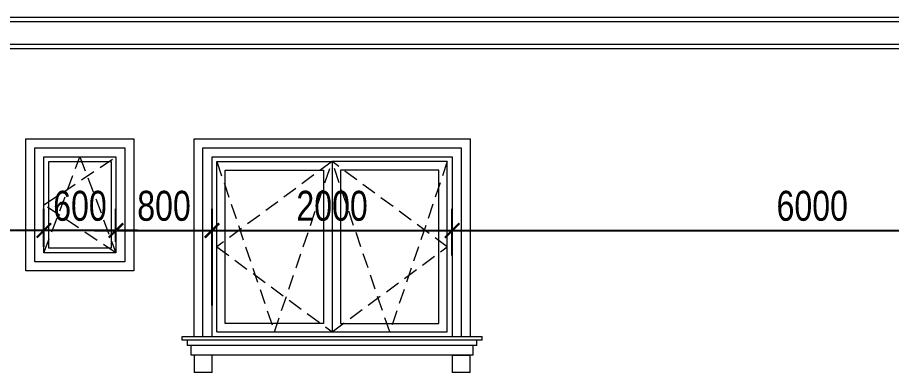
# Model space of a CAD drawing. Header units: millimetres. Extents: x -78046 to 260989, y -99288 to 158505.
# Drawn here: x 239603 to 246884, y 8467 to 11429 of the extents above; entities that cross this region are included whole.
import ezdxf

# ---------------------------------------------------------------- set-up
doc = ezdxf.new("R2010")
doc.units = ezdxf.units.MM
doc.header["$LTSCALE"] = 100
doc.header["$PDMODE"] = 98
doc.linetypes.add('HIDDEN', pattern=[0.375, 0.25, -0.125])
doc.layers.get('Defpoints').update_dxf_attribs({"lineweight": 13})
for name, color, linetype, lineweight in [('-DOOR', 137, 'Continuous', 9), ('-HATCH', 8, 'Continuous', 5), ('-HIDE', 3, 'HIDDEN', 13), ('-LINE1', 7, 'Continuous', 18)]:
    doc.layers.add(name, color=color, linetype=linetype, lineweight=lineweight)
doc.styles.add('AVANH', font='VHAVAN_2.TTF', dxfattribs={"width": 0.8})
doc.dimstyles.new('C_100A3', dxfattribs={"dimscale": 100, "dimtxt": 2.5, "dimasz": 1.2, "dimexe": 1.8, "dimexo": 0, "dimgap": 0.75, "dimtad": 1, "dimdec": 0, "dimzin": 0, "dimdsep": 46, "dimtxsty": 'AVANH', "dimblk": 'ARCHTICK', "dimcen": 0, "dimdle": 1.8, "dimclrd": 256, "dimclre": 256, "dimclrt": 7, "dimadec": 0, "dimazin": 0, "dimtfac": 0.0001, "dimtdec": 0, "dimtix": 1, "dimtmove": 2, "dimatfit": 3, "dimldrblk": 'ARCHTICK', "dimfxl": 1.8, "dimtolj": 1, "dimtzin": 0, "dimarcsym": 0})

# ---------------------------------------------------------------- blocks, each defined once
blk = doc.blocks.new('_ARCHTICK')
at = {"const_width": 0.15}
blk.add_lwpolyline([(-0.5, -0.5), (0.5, 0.5)], dxfattribs=at)
blk = doc.blocks.new('*D188')
at = {"layer": 'Defpoints', "lineweight": -2, "transparency": 16777216}
for p, q in [((240423.3, 9646.1), (240423.3, 9832.2)), ((241223.3, 9026.8), (241223.3, 9832.2)), ((240243.3, 9652.2), (241403.3, 9652.2))]:
    blk.add_line(p, q, dxfattribs=at)
at = {"layer": 'Defpoints', "color": 0, "transparency": 16777216}
for p in [(240423.3, 9646.1), (241223.3, 9652.2), (241223.3, 9026.8)]:
    blk.add_point(p, dxfattribs=at)
at = {"layer": 'Defpoints', "lineweight": -2, "transparency": 16777216, "xscale": 120, "yscale": 120, "zscale": 120, "rotation": 180}
blk.add_blockref('_ARCHTICK', (240423.3, 9652.2), dxfattribs=at)
at = {"layer": 'Defpoints', "lineweight": -2, "transparency": 16777216, "xscale": 120, "yscale": 120, "zscale": 120}
blk.add_blockref('_ARCHTICK', (241223.3, 9652.2), dxfattribs=at)
at = {"layer": 'Defpoints', "color": 7, "transparency": 16777216, "insert": (240823.3, 9856.5), "char_height": 250, "attachment_point": 5, "style": 'AVANH'}
blk.add_mtext('\\A1;800', dxfattribs=at)
blk = doc.blocks.new('*D189')
at = {"layer": 'Defpoints', "lineweight": -2, "transparency": 16777216}
for p, q in [((241223.3, 9471.9), (241223.3, 9832.2)), ((243223.3, 9442.8), (243223.3, 9832.2)), ((241043.3, 9652.2), (243403.3, 9652.2))]:
    blk.add_line(p, q, dxfattribs=at)
at = {"layer": 'Defpoints', "color": 0, "transparency": 16777216}
for p in [(243223.3, 9652.2), (241223.3, 9471.9), (243223.3, 9442.8)]:
    blk.add_point(p, dxfattribs=at)
at = {"layer": 'Defpoints', "lineweight": -2, "transparency": 16777216, "xscale": 120, "yscale": 120, "zscale": 120, "rotation": 180}
blk.add_blockref('_ARCHTICK', (241223.3, 9652.2), dxfattribs=at)
at = {"layer": 'Defpoints', "lineweight": -2, "transparency": 16777216, "xscale": 120, "yscale": 120, "zscale": 120}
blk.add_blockref('_ARCHTICK', (243223.3, 9652.2), dxfattribs=at)
at = {"layer": 'Defpoints', "color": 7, "transparency": 16777216, "insert": (242223.3, 9856.5), "char_height": 250, "attachment_point": 5, "style": 'AVANH'}
blk.add_mtext('\\A1;2000', dxfattribs=at)
blk = doc.blocks.new('*D190')
at = {"layer": 'Defpoints', "lineweight": -2, "transparency": 16777216}
for p, q in [((243223.3, 9442.8), (243223.3, 9832.2)), ((249223.3, 9471.1), (249223.3, 9832.2)), ((243043.3, 9652.2), (249403.3, 9652.2))]:
    blk.add_line(p, q, dxfattribs=at)
at = {"layer": 'Defpoints', "color": 0, "transparency": 16777216}
for p in [(249223.3, 9652.2), (249223.3, 9471.1), (243223.3, 9442.8)]:
    blk.add_point(p, dxfattribs=at)
at = {"layer": 'Defpoints', "lineweight": -2, "transparency": 16777216, "xscale": 120, "yscale": 120, "zscale": 120, "rotation": 180}
blk.add_blockref('_ARCHTICK', (243223.3, 9652.2), dxfattribs=at)
at = {"layer": 'Defpoints', "lineweight": -2, "transparency": 16777216, "xscale": 120, "yscale": 120, "zscale": 120}
blk.add_blockref('_ARCHTICK', (249223.3, 9652.2), dxfattribs=at)
at = {"layer": 'Defpoints', "color": 7, "transparency": 16777216, "insert": (246223.3, 9856.5), "char_height": 250, "attachment_point": 5, "style": 'AVANH'}
blk.add_mtext('\\A1;6000', dxfattribs=at)
blk = doc.blocks.new('*D344')
at = {"layer": 'Defpoints', "lineweight": -2, "transparency": 16777216}
for p, q in [((239823.2, 9558.7), (239823.2, 9832.2)), ((240423.3, 9558.7), (240423.3, 9832.2)), ((240603.3, 9652.2), (239643.2, 9652.2))]:
    blk.add_line(p, q, dxfattribs=at)
at = {"layer": 'Defpoints', "color": 0, "transparency": 16777216}
for p in [(239823.2, 9652.2), (239823.2, 9558.7), (240423.3, 9558.7)]:
    blk.add_point(p, dxfattribs=at)
at = {"layer": 'Defpoints', "lineweight": -2, "transparency": 16777216, "xscale": 120, "yscale": 120, "zscale": 120, "rotation": 180}
blk.add_blockref('_ARCHTICK', (239823.2, 9652.2), dxfattribs=at)
at = {"layer": 'Defpoints', "lineweight": -2, "transparency": 16777216, "xscale": 120, "yscale": 120, "zscale": 120}
blk.add_blockref('_ARCHTICK', (240423.3, 9652.2), dxfattribs=at)
at = {"layer": 'Defpoints', "color": 7, "transparency": 16777216, "insert": (240123.2, 9856.5), "char_height": 250, "attachment_point": 5, "style": 'AVANH'}
blk.add_mtext('\\A1;600', dxfattribs=at)
blk = doc.blocks.new('*D345')
at = {"layer": 'Defpoints', "lineweight": -2, "transparency": 16777216}
for p, q in [((238623.5, 9514.9), (238623.5, 9832.2)), ((239823.2, 9514.9), (239823.2, 9832.2)), ((240003.2, 9652.2), (238443.5, 9652.2))]:
    blk.add_line(p, q, dxfattribs=at)
at = {"layer": 'Defpoints', "color": 0, "transparency": 16777216}
for p in [(238623.5, 9652.2), (238623.5, 9514.9), (239823.2, 9514.9)]:
    blk.add_point(p, dxfattribs=at)
at = {"layer": 'Defpoints', "lineweight": -2, "transparency": 16777216, "xscale": 120, "yscale": 120, "zscale": 120, "rotation": 180}
blk.add_blockref('_ARCHTICK', (238623.5, 9652.2), dxfattribs=at)
at = {"layer": 'Defpoints', "lineweight": -2, "transparency": 16777216, "xscale": 120, "yscale": 120, "zscale": 120}
blk.add_blockref('_ARCHTICK', (239823.2, 9652.2), dxfattribs=at)
at = {"layer": 'Defpoints', "color": 7, "transparency": 16777216, "insert": (239223.3, 9856.5), "char_height": 250, "attachment_point": 5, "style": 'AVANH'}
blk.add_mtext('\\A1;1200', dxfattribs=at)

msp = doc.modelspace()

# ---------------------------------------------------------------- linework, layer by layer
at = {"layer": '-DOOR', "lineweight": 9}
for p, q in [((241263.3, 8806.4), (241263.3, 10226.4)), ((241263.3, 10226.4), (242223.2, 10226.4)), ((242223.2, 10226.4), (242223.2, 8806.4)), ((243183.3, 10226.4), (242223.2, 10226.4)), ((243183.3, 8806.4), (243183.3, 10226.4)), ((241333.3, 10156.4), (242153.2, 10156.4)), ((241333.3, 8876.4), (241333.3, 10156.4)), ((242153.2, 10156.4), (242153.2, 8876.4)), ((243113.3, 10156.4), (242293.2, 10156.4)), ((242293.2, 10156.4), (242293.2, 8876.4)), ((243113.3, 8876.4), (243113.3, 10156.4)), ((242153.2, 8876.4), (241333.3, 8876.4)), ((242293.2, 8876.4), (243113.3, 8876.4)), ((241263.3, 8806.4), (242223.2, 8806.4)), ((242223.2, 8806.4), (243183.3, 8806.4))]:
    msp.add_line(p, q, dxfattribs=at)
msp.add_lwpolyline([(239863.2, 10226.4), (240383.3, 10226.4), (240383.3, 9505.7), (239863.2, 9505.7)], close=True, dxfattribs=at)
at = {"layer": '-HATCH'}
for p, q in [((249396.7, 11429.2), (234043.3, 11429.2)), ((249363.4, 11429.2), (234098.8, 11429.2)), ((249363.4, 11391.7), (234098.8, 11391.7)), ((249252.4, 11204.2), (234209.8, 11204.2)), ((241147, 8766.4), (241147, 10342.7)), ((241147, 10342.7), (243299.6, 10342.7)), ((243299.6, 10342.7), (243299.6, 8766.4)), ((243428.3, 8736.4), (241018.3, 8736.4)), ((243398.3, 8691.4), (241048.3, 8691.4))]:
    msp.add_line(p, q, dxfattribs=at)
msp.add_lwpolyline([(239748.2, 10341.4), (240498.3, 10341.4), (240498.3, 9390.7), (239748.2, 9390.7)], close=True, dxfattribs=at)
at = {"layer": '-HIDE', "ltscale": 5}
for points in [[(239823.2, 9465.7), (240123.2, 10266.4), (240423.3, 9465.7)], [(240423.3, 9465.7), (239823.2, 9866), (240423.3, 10266.4)], [(241263.1, 10226.4), (241743.1, 8806.4), (242223.2, 10226.4)], [(242223.2, 10226.6), (241263.3, 9516.6), (242223.2, 8806.6), (243183.3, 9516.4), (242223.2, 10226.6)], [(243183.3, 10226.4), (242703.2, 8806.4), (242223.2, 10226.4)]]:
    msp.add_lwpolyline(points, dxfattribs=at)
at = {"layer": '-LINE1', "color": 0, "lineweight": 20}
for p, q in [((249219.1, 11166.7), (234243.1, 11166.7)), ((241073.3, 8766.4), (241073.3, 10416.4)), ((241073.3, 10416.4), (243373.3, 10416.4)), ((243373.3, 10416.4), (243373.3, 8766.4)), ((241223.3, 8766.4), (241223.3, 10266.4)), ((241223.3, 10266.4), (243223.3, 10266.4)), ((243223.3, 10266.4), (243223.3, 8766.4)), ((240973.3, 8736.4), (240973.3, 8766.4)), ((240973.3, 8766.4), (241073.3, 8766.4)), ((241073.3, 8766.4), (241147, 8766.4)), ((241147, 8766.4), (241223.3, 8766.4)), ((241223.3, 8766.4), (243223.3, 8766.4)), ((243223.3, 8766.4), (243299.6, 8766.4)), ((243299.6, 8766.4), (243373.3, 8766.4)), ((243373.3, 8766.4), (243473.3, 8766.4)), ((243473.3, 8736.4), (243473.3, 8766.4)), ((241018.3, 8736.4), (240973.3, 8736.4)), ((241018.3, 8691.4), (241018.3, 8736.4)), ((241048.3, 8691.4), (241018.3, 8691.4)), ((241048.3, 8611.4), (241048.3, 8691.4)), ((243398.3, 8611.4), (243398.3, 8691.4)), ((243428.3, 8691.4), (243398.3, 8691.4)), ((243428.3, 8691.4), (243428.3, 8736.4)), ((243473.3, 8736.4), (243428.3, 8736.4)), ((241073.3, 8611.4), (241048.3, 8611.4)), ((241073.3, 8611.4), (241073.3, 8610.6)), ((241223.3, 8611.4), (241073.3, 8611.4)), ((241073.3, 8610.6), (241073.3, 8467.1)), ((241223.2, 8467.1), (241223.3, 8611.4)), ((243223.3, 8611.4), (241223.3, 8611.4)), ((243223.3, 8612.6), (243373.3, 8612.6)), ((243373.3, 8611.4), (243223.3, 8611.4)), ((243223.3, 8611.4), (243223.3, 8468.2)), ((243373.2, 8468.2), (243373.3, 8611.4)), ((243398.3, 8611.4), (243373.3, 8611.4)), ((241223.2, 8467.1), (241073.3, 8467.1)), ((243373.2, 8467.1), (243223.3, 8467.1))]:
    msp.add_line(p, q, dxfattribs=at)
for points in [[(239673.2, 10416.4), (240573.3, 10416.4), (240573.3, 9315.7), (239673.2, 9315.7)], [(239823.2, 10266.4), (240423.3, 10266.4), (240423.3, 9465.7), (239823.2, 9465.7)]]:
    msp.add_lwpolyline(points, close=True, dxfattribs=at)

# ---------------------------------------------------------------- dimensions: what is measured, and where the dimension line sits
at = {"layer": 'Defpoints', "color": 2}
for base, p1, p2, picture, middle in [((238623.5, 9652.2), (239823.2, 9514.9), (238623.5, 9514.9), '*D345', (239223.3, 9856.5)), ((239823.2, 9652.2), (240423.3, 9558.7), (239823.2, 9558.7), '*D344', (240123.2, 9856.5)), ((241223.3, 9652.2), (240423.3, 9646.1), (241223.3, 9026.8), '*D188', (240823.3, 9856.5)), ((243223.3, 9652.2), (241223.3, 9471.9), (243223.3, 9442.8), '*D189', (242223.3, 9856.5)), ((249223.3, 9652.2), (243223.3, 9442.8), (249223.3, 9471.1), '*D190', (246223.3, 9856.5))]:
    dim = msp.add_linear_dim(base=base, p1=p1, p2=p2, dimstyle='C_100A3', dxfattribs=at)
    dim.commit()
    dim.dimension.update_dxf_attribs({"geometry": picture, "text_midpoint": middle})

doc.saveas('drawing.dxf')
